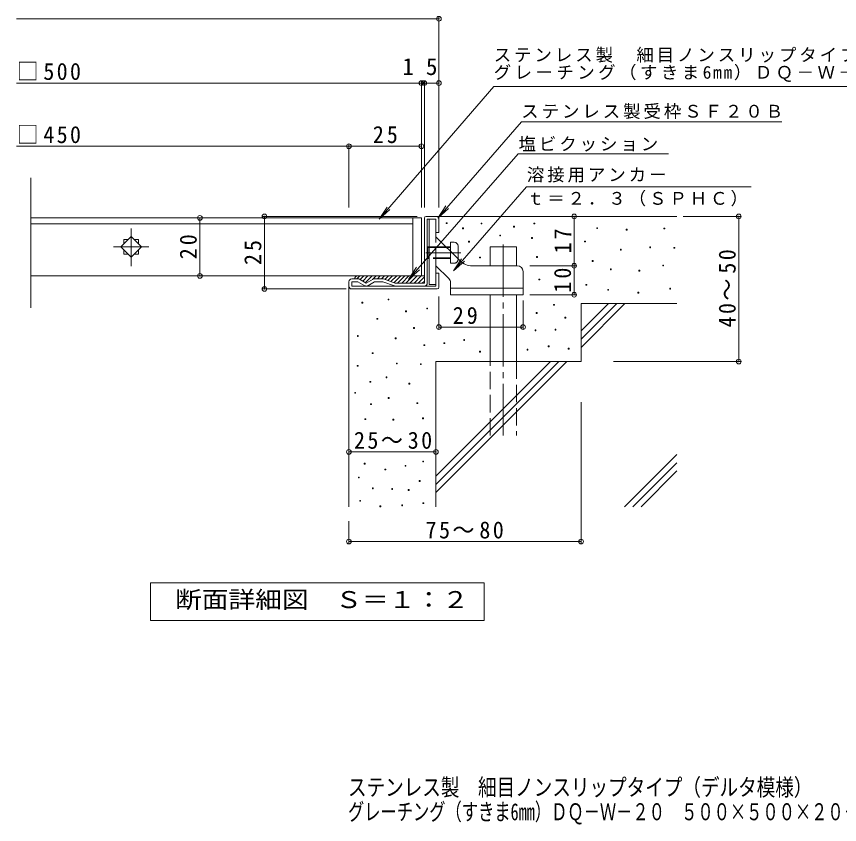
# Model space of a CAD drawing. Units: millimetres on the paper, enlarged 10 times, with parts at other scales. Extents: x -1338 to 1844, y -1376 to 1297.
# Drawn here: x -1338 to 79, y -1376 to 16 of the extents above; entities that cross this region are included whole.
import ezdxf
from ezdxf.enums import TextEntityAlignment as Align

# ---------------------------------------------------------------- set-up
doc = ezdxf.new("R2010")
doc.units = ezdxf.units.MM
doc.header["$LTSCALE"] = 10
doc.header["$PDMODE"] = 32
doc.header["$PDSIZE"] = 8
doc.linetypes.add('CHAIN2', pattern=[12, 9, -1, 1, -1])
doc.linetypes.add('DASHED3', pattern=[4, 3, -1])
for name, color, linetype, lineweight in [('D-0', 7, 'Continuous', 9), ('D-1', 2, 'Continuous', 9), ('D-2', 3, 'Continuous', 9), ('D-4', 7, 'Continuous', 9), ('D-5', 7, 'Continuous', 9), ('D-6', 6, 'Continuous', 9), ('D-9', 4, 'Continuous', 9), ('D-A', 3, 'Continuous', 9)]:
    doc.layers.add(name, color=color, linetype=linetype, lineweight=lineweight)
doc.layers.add('F-4_F-4ﾚｲﾔ', color=2, linetype='Continuous')
doc.styles.add('ＭＳ ゴシック', font='')
doc.styles.get('ＭＳ ゴシック').set_extended_font_data('MS Gothic')

msp = doc.modelspace()

# ---------------------------------------------------------------- linework, layer by layer
at = {"layer": 'D-0'}
for points in [[(-598.12, -340.91), (-598.12, -339.41), (-596.62, -339.41), (-596.62, -340.91)], [(-537.97, -341.43), (-537.97, -339.93), (-536.47, -339.93), (-536.47, -341.43)], [(-447.18, -341.52), (-447.18, -340.02), (-445.68, -340.02), (-445.68, -341.52)], [(-569.92, -349.77), (-569.92, -348.27), (-568.42, -348.27), (-568.42, -349.77)], [(-482.11, -346.92), (-482.11, -345.42), (-480.61, -345.42), (-480.61, -346.92)], [(-338.89, -349.42), (-338.89, -347.92), (-337.39, -347.92), (-337.39, -349.42)], [(-288.14, -352.12), (-288.14, -350.62), (-286.64, -350.62), (-286.64, -352.12)], [(-223.17, -350.09), (-223.17, -348.59), (-221.67, -348.59), (-221.67, -350.09)], [(-505.97, -362.05), (-505.97, -360.55), (-504.47, -360.55), (-504.47, -362.05)], [(-451.01, -366.26), (-451.01, -364.76), (-449.51, -364.76), (-449.51, -366.26)], [(-559.5, -372.69), (-559.5, -371.19), (-558, -371.19), (-558, -372.69)], [(-359.74, -372.44), (-359.74, -370.94), (-358.24, -370.94), (-358.24, -372.44)], [(-247.53, -382.58), (-247.53, -381.08), (-246.03, -381.08), (-246.03, -382.58)], [(-205.74, -383.34), (-205.74, -381.84), (-204.24, -381.84), (-204.24, -383.34)], [(-298.1, -386.51), (-298.1, -385.01), (-296.6, -385.01), (-296.6, -386.51)], [(-540.5, -399.88), (-540.5, -398.38), (-539, -398.38), (-539, -399.88)], [(-442.43, -399.22), (-442.43, -397.72), (-440.93, -397.72), (-440.93, -399.22)], [(-346.56, -405.9), (-346.56, -404.4), (-345.06, -404.4), (-345.06, -405.9)], [(-315.21, -420.48), (-315.21, -418.98), (-313.71, -418.98), (-313.71, -420.48)], [(-266.23, -422.83), (-266.23, -421.33), (-264.73, -421.33), (-264.73, -422.83)], [(-225.2, -413.71), (-225.2, -412.21), (-223.7, -412.21), (-223.7, -413.71)], [(-438.51, -437.8), (-438.51, -436.3), (-437.01, -436.3), (-437.01, -437.8)], [(-357.29, -447.12), (-357.29, -445.62), (-355.79, -445.62), (-355.79, -447.12)], [(-213.02, -453.64), (-213.02, -452.14), (-211.52, -452.14), (-211.52, -453.64)], [(-319.94, -455.67), (-319.94, -454.17), (-318.44, -454.17), (-318.44, -455.67)], [(-267.74, -460.39), (-267.74, -458.89), (-266.24, -458.89), (-266.24, -460.39)], [(-743.23, -477.92), (-743.23, -476.42), (-741.73, -476.42), (-741.73, -477.92)], [(-698.29, -472.4), (-698.29, -470.9), (-696.79, -470.9), (-696.79, -472.4)], [(-413.2, -481.44), (-413.2, -479.94), (-411.7, -479.94), (-411.7, -481.44)], [(-668.2, -492.73), (-668.2, -491.23), (-666.7, -491.23), (-666.7, -492.73)], [(-631.58, -487.78), (-631.58, -486.28), (-630.08, -486.28), (-630.08, -487.78)], [(-443.09, -495.7), (-443.09, -494.2), (-441.59, -494.2), (-441.59, -495.7)], [(-717.56, -505.57), (-717.56, -504.07), (-716.06, -504.07), (-716.06, -505.57)], [(-393.73, -503.59), (-393.73, -502.09), (-392.23, -502.09), (-392.23, -503.59)], [(-654.38, -521.37), (-654.38, -519.86), (-652.88, -519.86), (-652.88, -521.37)], [(-445.07, -525.31), (-445.07, -523.81), (-443.57, -523.81), (-443.57, -525.31)], [(-410.61, -524.17), (-410.61, -522.67), (-409.11, -522.67), (-409.11, -524.17)], [(-751.13, -535.19), (-751.13, -533.69), (-749.63, -533.69), (-749.63, -535.19)], [(-685.97, -539.14), (-685.97, -537.64), (-684.47, -537.64), (-684.47, -539.14)], [(-636.6, -550.98), (-636.6, -549.48), (-635.1, -549.48), (-635.1, -550.98)], [(-602.21, -547.46), (-602.21, -545.96), (-600.71, -545.96), (-600.71, -547.46)], [(-567.93, -541.95), (-567.93, -540.45), (-566.43, -540.45), (-566.43, -541.95)], [(-422.49, -552.88), (-422.49, -551.38), (-420.99, -551.38), (-420.99, -552.88)], [(-725.46, -564.81), (-725.46, -563.31), (-723.96, -563.31), (-723.96, -564.81)], [(-540.49, -562.21), (-540.49, -560.71), (-538.99, -560.71), (-538.99, -562.21)], [(-458.89, -558.88), (-458.89, -557.38), (-457.39, -557.38), (-457.39, -558.88)], [(-387.81, -556.91), (-387.81, -555.41), (-386.31, -555.41), (-386.31, -556.91)], [(-683.99, -582.58), (-683.99, -581.08), (-682.49, -581.08), (-682.49, -582.58)], [(-751.28, -586.53), (-751.28, -585.03), (-749.78, -585.03), (-749.78, -586.53)], [(-642.53, -583.73), (-642.53, -582.23), (-641.03, -582.23), (-641.03, -583.73)], [(-701.77, -606.27), (-701.77, -604.77), (-700.27, -604.77), (-700.27, -606.27)], [(-729.41, -614.17), (-729.41, -612.67), (-727.91, -612.67), (-727.91, -614.17)], [(-662.27, -617.3), (-662.27, -615.8), (-660.77, -615.8), (-660.77, -617.3)], [(-755.61, -633.17), (-755.61, -631.67), (-754.11, -631.67), (-754.11, -633.17)], [(-728.42, -652.68), (-728.42, -651.17), (-726.92, -651.17), (-726.92, -652.68)], [(-697.82, -641.81), (-697.82, -640.31), (-696.32, -640.31), (-696.32, -641.81)], [(-648.45, -650.87), (-648.45, -649.37), (-646.95, -649.37), (-646.95, -650.87)], [(-738.3, -678.34), (-738.3, -676.84), (-736.8, -676.84), (-736.8, -678.34)], [(-689.92, -679.33), (-689.92, -677.83), (-688.42, -677.83), (-688.42, -679.33)], [(-638.69, -676.9), (-638.69, -675.4), (-637.19, -675.4), (-637.19, -676.9)], [(-638.58, -751.23), (-638.58, -749.73), (-637.08, -749.73), (-637.08, -751.23)], [(-739.28, -755.18), (-739.28, -753.68), (-737.78, -753.68), (-737.78, -755.18)], [(-703.74, -765.05), (-703.74, -763.55), (-702.24, -763.55), (-702.24, -765.05)], [(-668.89, -758.89), (-668.89, -757.39), (-667.39, -757.39), (-667.39, -758.89)], [(-749.39, -778.87), (-749.39, -777.37), (-747.89, -777.37), (-747.89, -778.87)], [(-644.5, -784.8), (-644.5, -783.3), (-643, -783.3), (-643, -784.8)], [(-725.34, -797.45), (-725.34, -795.95), (-723.84, -795.95), (-723.84, -797.45)], [(-691.89, -798.62), (-691.89, -797.12), (-690.39, -797.12), (-690.39, -798.62)], [(-663.42, -800.25), (-663.42, -798.75), (-661.92, -798.75), (-661.92, -800.25)], [(-747.18, -819.17), (-747.18, -817.67), (-745.68, -817.67), (-745.68, -819.17)], [(-638.22, -823.01), (-638.22, -821.51), (-636.72, -821.51), (-636.72, -823.01)], [(-712.45, -828.47), (-712.45, -826.97), (-710.95, -826.97), (-710.95, -828.47)], [(-674.82, -826.96), (-674.82, -825.46), (-673.32, -825.46), (-673.32, -826.96)]]:
    msp.add_lwpolyline(points, close=True, dxfattribs=at)
at = {"layer": 'D-1'}
for p, q in [((-635.74, -443.47), (-635.74, -331.47)), ((-632.74, -328.47), (-613.74, -328.47)), ((-615.74, -333.47), (-630.74, -333.47)), ((-630.74, -443.47), (-630.74, -333.47)), ((-610.74, -331.47), (-610.74, -355.97)), ((-750.07, -435.97), (-760.74, -435.97)), ((-747.57, -436.64), (-735.74, -443.47)), ((-723.91, -436.64), (-735.74, -443.47)), ((-707.7, -435.97), (-721.41, -435.97)), ((-706.03, -436.26), (-685.74, -443.47)), ((-610.74, -425.97), (-615.74, -425.97)), ((-615.74, -448.47), (-615.74, -425.97)), ((-610.74, -450.47), (-610.74, -425.97)), ((-765.74, -448.47), (-765.74, -440.97)), ((-760.74, -448.47), (-760.74, -440.97)), ((-750.07, -440.97), (-760.74, -440.97)), ((-760.74, -448.47), (-615.74, -448.47)), ((-760.74, -453.47), (-613.74, -453.47)), ((-738.24, -447.8), (-750.07, -440.97)), ((-733.24, -447.8), (-721.41, -440.97)), ((-707.41, -440.97), (-721.41, -440.97)), ((-687.11, -448.18), (-707.41, -440.97)), ((-635.74, -443.47), (-685.74, -443.47))]:
    msp.add_line(p, q, dxfattribs=at)
msp.add_lwpolyline([(-610.74, -355.97), (-615.74, -355.97), (-615.74, -333.47)], dxfattribs=at)
for centre, radius, start, end in [((-632.74, -331.47), 3, 90, 180), ((-613.74, -331.47), 3, 0, 90), ((-760.74, -440.97), 5, 90, 180), ((-750.07, -440.97), 5, 59.99997, 90), ((-721.41, -440.97), 5, 90, 120.00003), ((-707.7, -440.97), 5, 70.43163, 90), ((-760.74, -448.47), 5, 180, 270), ((-735.74, -443.47), 5, 239.99997, 300.00003), ((-685.44, -443.47), 5, 250.43901, 270), ((-635.74, -443.47), 5, 270, 0), ((-613.74, -450.47), 3, 270, 0)]:
    msp.add_arc(centre, radius, start, end, dxfattribs=at)
at = {"layer": 'D-2'}
for p, q in [((-1313.41, -486.21), (-1313.41, -262.27)), ((-655.74, -330.97), (-1313.41, -330.97)), ((-655.74, -330.97), (-640.74, -330.97)), ((-655.74, -330.97), (-655.74, -430.97)), ((-640.74, -330.97), (-640.74, -430.97)), ((-655.74, -340.97), (-1313.41, -340.97)), ((-1153.24, -368.47), (-1153.24, -375.79)), ((-1145.92, -368.47), (-1153.24, -368.47)), ((-1123.06, -380.97), (-1140.74, -363.29)), ((-1128.24, -368.47), (-1135.56, -368.47)), ((-1128.24, -375.79), (-1128.24, -368.47)), ((-1140.74, -398.65), (-1123.06, -380.97)), ((-1153.24, -386.15), (-1153.24, -393.47)), ((-1153.24, -393.47), (-1145.92, -393.47)), ((-1135.56, -393.47), (-1128.24, -393.47)), ((-1128.24, -393.47), (-1128.24, -386.15)), ((-640.74, -430.97), (-1313.41, -430.97))]:
    msp.add_line(p, q, dxfattribs=at)
at = {"layer": 'D-2', "linetype": 'CHAIN2'}
for p, q in [((-1140.74, -413.91), (-1140.74, -349.39)), ((-1171.06, -380.97), (-1110.09, -380.97))]:
    msp.add_line(p, q, dxfattribs=at)
at = {"layer": 'D-2'}
msp.add_lwpolyline([(-1140.74, -363.29), (-1158.42, -380.97), (-1140.74, -398.65)], dxfattribs=at)
at = {"layer": 'D-4'}
for p, q in [((-610.74, -313.01), (-610.74, 14.9)), ((-1338.41, 11.9), (-610.74, 11.9)), ((-1338.41, -98.8), (-610.74, -98.8)), ((-640.74, -313.01), (-640.74, -95.8)), ((-635.74, -313.01), (-635.74, -95.8)), ((-1338.41, -207.55), (-765.74, -207.55)), ((-765.74, -313.01), (-765.74, -204.55)), ((-765.74, -207.55), (-640.74, -207.55)), ((-1022.46, -430.97), (-1022.46, -330.97)), ((-648.02, -328.47), (-914.22, -328.47)), ((-911.22, -453.47), (-911.22, -328.47)), ((-377.69, -413.47), (-377.69, -328.47)), ((-189.71, -328.47), (-91.05, -328.47)), ((-94.05, -578.47), (-94.05, -328.47)), ((-453.91, -413.47), (-374.69, -413.47)), ((-377.69, -463.47), (-377.69, -413.47)), ((-770.66, -453.47), (-914.22, -453.47)), ((-610.74, -466.44), (-610.74, -522)), ((-453.91, -463.47), (-374.69, -463.47)), ((-465.74, -473.34), (-465.74, -522)), ((-610.74, -519), (-465.74, -519)), ((-309.96, -578.47), (-91.05, -578.47)), ((-365.74, -648.34), (-365.74, -891.55)), ((-765.74, -734.09), (-615.74, -734.09)), ((-765.74, -853.47), (-765.74, -891.55)), ((-765.74, -888.55), (-365.74, -888.55))]:
    msp.add_line(p, q, dxfattribs=at)
for p in [(-610.74, 11.9), (-640.74, -98.8), (-635.74, -98.8), (-610.74, -98.8), (-765.74, -207.55), (-640.74, -207.55), (-911.22, -328.47), (-377.69, -328.47), (-94.05, -328.47), (-1022.46, -330.97), (-377.69, -413.47), (-1022.46, -430.97), (-911.22, -453.47), (-377.69, -463.47), (-610.74, -519), (-465.74, -519), (-94.05, -578.47), (-765.74, -734.09), (-615.74, -734.09), (-765.74, -888.55), (-365.74, -888.55)]:
    msp.add_point(p, dxfattribs=at)
at = {"layer": 'D-5'}
for p, q in [((-516.22, -104.72), (344.41, -104.72)), ((-468.46, -165.56), (-612.69, -331.26)), ((-468.46, -165.56), (-19.68, -165.56)), ((-474.31, -220.42), (-662.82, -437.01)), ((-474.31, -220.42), (-214.93, -220.42)), ((-612.69, -331.26), (-598.88, -310.43)), ((-713.73, -333.47), (-695.06, -316.84)), ((-612.69, -331.26), (-593.96, -314.71)), ((-585.54, -422.19), (-571.73, -401.35)), ((-585.54, -422.19), (-566.81, -405.63)), ((-662.82, -437.01), (-649.01, -416.17)), ((-662.82, -437.01), (-644.09, -420.46))]:
    msp.add_line(p, q, dxfattribs=at)
for points in [[(-516.22, -104.72), (-713.73, -333.47), (-700, -312.57)], [(-585.54, -422.18), (-459.63, -277.52), (-72.93, -277.52)]]:
    msp.add_lwpolyline(points, dxfattribs=at)
at = {"layer": 'D-5', "color": 2}
msp.add_lwpolyline([(-1107.73, -1024.41), (-1107.73, -959.41), (-532.73, -959.41), (-532.73, -1024.41)], close=True, dxfattribs=at)
at = {"layer": 'D-6'}
for p, q in [((-613.74, -328.47), (-200.74, -328.47)), ((-522.24, -380.97), (-477.24, -380.97)), ((-522.24, -413.47), (-522.24, -380.97)), ((-477.24, -413.47), (-477.24, -380.97)), ((-765.74, -448.47), (-765.74, -828.47)), ((-522.24, -578.47), (-522.24, -463.47)), ((-477.24, -578.47), (-477.24, -463.47)), ((-365.74, -478.47), (-200.74, -478.47)), ((-365.74, -478.47), (-365.74, -578.47)), ((-365.74, -525.81), (-318.4, -478.47)), ((-365.74, -539.95), (-304.26, -478.47)), ((-365.74, -554.09), (-290.12, -478.47)), ((-615.74, -578.47), (-615.74, -828.47)), ((-615.74, -578.47), (-365.74, -578.47)), ((-615.74, -775.81), (-418.4, -578.47)), ((-615.74, -789.95), (-404.26, -578.47)), ((-615.74, -804.09), (-390.12, -578.47)), ((-290.71, -828.47), (-200.74, -738.5)), ((-276.57, -828.47), (-200.74, -752.64)), ((-262.43, -828.47), (-200.74, -766.78))]:
    msp.add_line(p, q, dxfattribs=at)
at = {"layer": 'D-6', "linetype": 'CHAIN2'}
msp.add_line((-499.74, -376.89), (-499.74, -705.97), dxfattribs=at)
at = {"layer": 'D-6', "linetype": 'DASHED3'}
for p, q in [((-522.24, -705.97), (-522.24, -578.47)), ((-477.24, -578.47), (-477.24, -705.97))]:
    msp.add_line(p, q, dxfattribs=at)
at = {"layer": 'D-9'}
for p, q in [((-747.07, -430.97), (-752.07, -435.97)), ((-750.74, -430.97), (-635.74, -430.97)), ((-740, -430.97), (-746.36, -437.33)), ((-732.93, -430.97), (-741.88, -439.92)), ((-725.86, -430.97), (-737.4, -442.51)), ((-718.79, -430.97), (-725.21, -437.39)), ((-711.72, -430.97), (-716.72, -435.97)), ((-704.65, -430.97), (-709.65, -435.97)), ((-697.57, -430.97), (-703.69, -437.09)), ((-690.5, -430.97), (-698.48, -438.94)), ((-683.43, -430.97), (-693.26, -440.79)), ((-676.36, -430.97), (-687.85, -442.45)), ((-669.29, -430.97), (-681.79, -443.47)), ((-662.22, -430.97), (-674.72, -443.47)), ((-655.15, -430.97), (-667.65, -443.47)), ((-648.08, -430.97), (-660.58, -443.47)), ((-641.01, -430.97), (-653.51, -443.47)), ((-635.74, -432.77), (-646.43, -443.47)), ((-635.74, -439.84), (-639.36, -443.47))]:
    msp.add_line(p, q, dxfattribs=at)
msp.add_arc((-750.74, -435.97), 5, 90, 180, dxfattribs=at)
at = {"layer": 'D-A'}
for p, q in [((-627.24, -333.47), (-627.24, -445.97)), ((-627.24, -333.47), (-615.74, -333.47)), ((-615.74, -363.47), (-615.74, -333.47)), ((-574.53, -404.68), (-615.74, -363.47)), ((-629.49, -380.97), (-630.74, -382.22)), ((-627.24, -382.22), (-630.74, -382.22)), ((-629.49, -380.97), (-629.49, -400.97)), ((-627.24, -380.97), (-629.49, -380.97)), ((-590.74, -380.97), (-598.24, -380.97)), ((-590.74, -382.22), (-596.99, -382.22)), ((-590.74, -388.47), (-590.74, -372.97)), ((-584.24, -372.97), (-590.74, -372.97)), ((-577.74, -379.47), (-577.74, -401.47)), ((-629.49, -400.97), (-630.74, -399.72)), ((-627.24, -399.72), (-630.74, -399.72)), ((-627.24, -400.97), (-629.49, -400.97)), ((-593.67, -435.54), (-615.74, -413.47)), ((-615.74, -445.97), (-615.74, -413.47)), ((-553.31, -413.47), (-475.74, -413.47)), ((-465.74, -423.47), (-465.74, -463.47)), ((-615.74, -445.97), (-627.24, -445.97)), ((-590.74, -463.47), (-590.74, -442.61)), ((-465.74, -451.97), (-590.74, -451.97)), ((-465.74, -463.47), (-590.74, -463.47))]:
    msp.add_line(p, q, dxfattribs=at)
at = {"layer": 'D-A', "linetype": 'DASHED3'}
for p, q in [((-615.74, -413.47), (-615.74, -363.47)), ((-598.24, -380.97), (-627.24, -380.97)), ((-627.24, -382.22), (-596.99, -382.22)), ((-590.74, -408.97), (-590.74, -388.47)), ((-590.74, -399.72), (-627.24, -399.72)), ((-590.74, -400.97), (-627.24, -400.97)), ((-584.24, -408.97), (-590.74, -408.97)), ((-577.74, -402.47), (-577.74, -401.47))]:
    msp.add_line(p, q, dxfattribs=at)
at = {"layer": 'D-A', "linetype": 'CHAIN2'}
msp.add_line((-572.74, -390.97), (-633.16, -390.97), dxfattribs=at)
at = {"layer": 'D-A'}
for centre, radius, start, end in [((-584.24, -379.47), 6.5, 0, 90), ((-553.31, -383.47), 30, 224.99966, 270), ((-475.74, -423.47), 10, 0, 90), ((-600.74, -442.61), 10, 0, 45)]:
    msp.add_arc(centre, radius, start, end, dxfattribs=at)
at = {"layer": 'D-A', "linetype": 'DASHED3'}
msp.add_arc((-584.24, -402.47), 6.5, 270, 0, dxfattribs=at)

# ---------------------------------------------------------------- texts
at = {"layer": 'D-4', "color": 2, "style": 'ＭＳ ゴシック'}
for s, p in [('1', (-673.68, -93.8)), ('5', (-633.1, -93.8))]:
    msp.add_text(s, height=29.33, dxfattribs=at).set_placement(p, align=Align.BOTTOM_LEFT)
at = {"layer": 'D-4', "color": 2, "char_height": 29.33, "attachment_point": 7, "style": 'ＭＳ ゴシック'}
for s, insert in [('\\T1.21;\\W0.95;□500', (-1338.12, -94.14)), ('\\T1.21;\\W0.95;□450', (-1338.12, -202.94)), ('\\T1.27;\\W0.95;25', (-724.49, -202.55)), ('\\T1.27;\\W0.95;29', (-586.75, -514)), ('\\T1.22;\\W0.95;25～30', (-756.99, -729.09)), ('\\T1.22;\\W0.95;75～80', (-633.61, -883.55))]:
    msp.add_mtext(s, dxfattribs=dict(at, insert=insert))
at = {"layer": 'D-4', "color": 2, "char_height": 29.33, "attachment_point": 7, "rotation": 90, "style": 'ＭＳ ゴシック'}
for s, insert in [('\\T1.27;\\W0.95;17', (-382.69, -392.22)), ('\\T1.27;\\W0.95;20', (-1027.46, -402.22)), ('\\T1.27;\\W0.95;25', (-916.22, -412.22)), ('\\T1.22;\\W0.95;40～50', (-99.05, -519.72)), ('\\T1.27;\\W0.95;10', (-382.69, -459.72))]:
    msp.add_mtext(s, dxfattribs=dict(at, insert=insert))
at = {"layer": 'D-5', "color": 2, "style": 'ＭＳ ゴシック', "width": 1.15}
msp.add_text('断面詳細図\u3000Ｓ＝１：２', height=29.33, dxfattribs=at).set_placement((-1065.23, -1011.91), align=Align.BOTTOM_LEFT)
at = {"layer": 'D-5', "char_height": 21.99, "attachment_point": 7, "style": 'ＭＳ ゴシック'}
for s, insert in [('\\T1.17;ステンレス製\u3000細目ノンスリップタイプ（デルタ模様）', (-516.22, -64.09)), ('\\T1.2;グレーチング（すきま6mm）ＤＱ－Ｗ－２０（h=20）', (-516.22, -96.79)), ('\\T1.17;ステンレス製受枠ＳＦ２０Ｂ', (-468.83, -160.8)), ('\\T1.17;塩ビクッション', (-473.48, -216.9)), ('\\T1.17;溶接用アンカー', (-459.19, -270.06)), ('\\T1.17;ｔ＝２．３（ＳＰＨＣ）', (-459.19, -311.28))]:
    msp.add_mtext(s, dxfattribs=dict(at, insert=insert))
at = {"layer": 'F-4_F-4ﾚｲﾔ', "style": 'ＭＳ ゴシック'}
for s, width, p in [('ステンレス製\u3000細目ノンスリップタイプ（デルタ模様）', 0.8, (-767.33, -1335.07)), ('グレーチング（すきま6mm）ＤＱ－Ｗ－２０\u3000５００×５００×２０＋ＳＦ２０Ｂ（四方枠）', 0.7, (-767.33, -1377.28))]:
    msp.add_text(s, height=29.33, dxfattribs=dict(at, width=width)).set_placement(p, align=Align.BOTTOM_LEFT)

doc.saveas('drawing.dxf')
